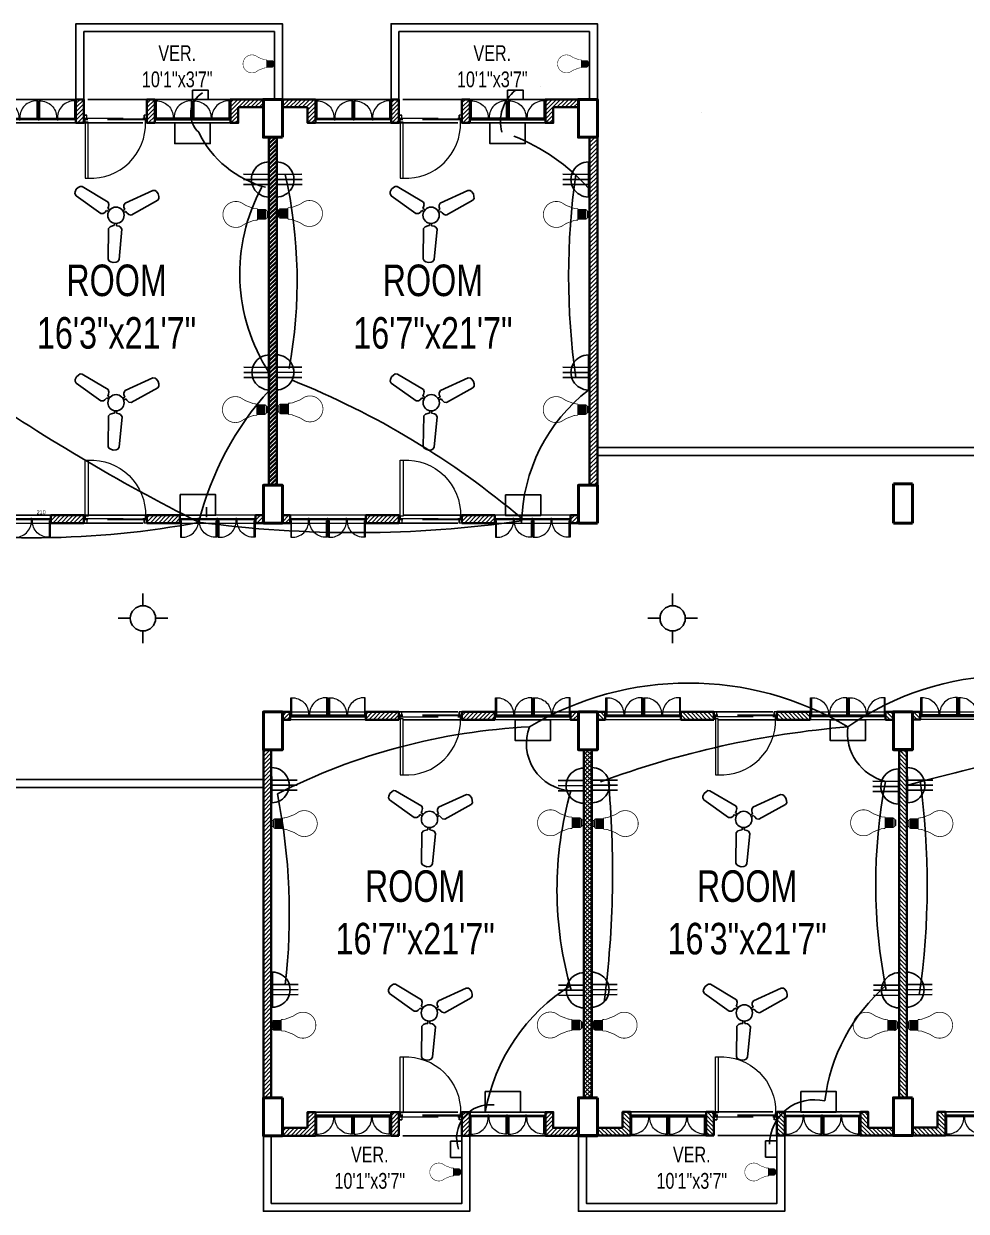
# Model space of a CAD drawing. Extents: x 288 to 4186, y -162 to 1891.
# Drawn here: x 1274 to 1872, y 110 to 864 of the extents above; entities that cross this region are included whole.
import ezdxf

# ---------------------------------------------------------------- set-up
doc = ezdxf.new("R2010")
doc.units = 0
doc.header["$LTSCALE"] = 10
doc.linetypes.add('DASHED2', pattern=[0.375, 0.25, -0.125])
for name, color, linetype, lineweight in [('A-TEXT', 7, 'Continuous', 5), ('ar-DOOR-WOOD', 44, 'Continuous', 0), ('column', 1, 'Continuous', 50), ('Main Wall', 250, 'Continuous', 13), ('WALL_SEC_', 170, 'Continuous', 25)]:
    doc.layers.add(name, color=color, linetype=linetype, lineweight=lineweight)
doc.layers.add('conduit', color=160, linetype='Continuous')
doc.layers.add('hatch brick', color=32, linetype='Continuous', lineweight=0, transparency=0.4)
doc.styles.add('SIMPLE', font='romantic.ttf')
doc.dimstyles.get("Standard").update_dxf_attribs({"dimtxt": 0.18, "dimasz": 0.18, "dimexe": 0.18, "dimexo": 0.0625, "dimgap": 0.09, "dimtad": 0, "dimtih": 1, "dimtoh": 1, "dimdec": 4, "dimzin": 0, "dimdsep": 46, "dimtxsty": 'Standard', "dimcen": 0.09, "dimadec": 0, "dimazin": 0, "dimtfac": 1, "dimtdec": 4, "dimtofl": 0, "dimtmove": 0, "dimatfit": 3, "dimfxl": 1, "dimtolj": 1, "dimtzin": 0, "dimarcsym": 0})
pattern_1 = [(45, (0, 0), (-1.3258252147, 1.3258252147), [])]
pattern_2 = [(45, (-53566.0333, -18531.9185), (-1.325825215, 1.325825215), [])]
pattern_3 = [(45, (-1496863.8946, -132418.2005), (-1.3258252147, 1.3258252147), [])]

# ---------------------------------------------------------------- blocks, each defined once
blk = doc.blocks.new('DOOR_45')
at = {"layer": 'ar-DOOR-WOOD'}
for p, q in [((-11008.75, 15426.44), (-11008.75, 15424.44)), ((-10968.75, 15426.44), (-11008.75, 15426.44)), ((-10968.75, 15427.44), (-10963.75, 15427.44)), ((-10968.75, 15427.44), (-10968.75, 15426.44)), ((-10968.75, 15424.44), (-10968.75, 15426.44)), ((-10968.75, 15426.44), (-10966.75, 15426.44)), ((-10966.75, 15426.44), (-10966.75, 15425.44)), ((-10963.75, 15427.44), (-10963.75, 15425.44)), ((-11008.75, 15424.44), (-10968.75, 15424.44)), ((-10966.75, 15425.44), (-10963.75, 15425.44)), ((-10968.75, 15382.44), (-10968.75, 15383.44)), ((-10968.75, 15383.44), (-10966.75, 15383.44)), ((-10966.75, 15384.44), (-10963.75, 15384.44)), ((-10966.75, 15383.44), (-10966.75, 15384.44)), ((-10963.75, 15382.44), (-10963.75, 15384.44)), ((-10968.75, 15382.44), (-10963.75, 15382.44))]:
    blk.add_line(p, q, dxfattribs=at)
for points in [[(-10968.75, 15426.44), (-11008.75, 15426.44), (-11008.75, 15424.44), (-10968.75, 15424.44)], [(-10963.75, 15427.44), (-10968.75, 15427.44), (-10968.75, 15426.44), (-10966.75, 15426.44), (-10966.75, 15425.44), (-10963.75, 15425.44)], [(-10968.75, 15383.44), (-10968.75, 15382.44), (-10963.75, 15382.44), (-10963.75, 15384.44), (-10966.75, 15384.44), (-10966.75, 15383.44)]]:
    blk.add_lwpolyline(points, close=True, dxfattribs=at)
blk.add_arc((-10969.89, 15422.35), 38.92, 176.90834, 271.67702, dxfattribs=at)
blk = doc.blocks.new('DOOR_40')
at = {"layer": 'ar-DOOR-WOOD'}
for p, q in [((-11029.1, 15421.4), (-11064.1, 15421.4)), ((-11064.1, 15421.4), (-11064.1, 15419.4)), ((-11064.1, 15419.4), (-11029.1, 15419.4)), ((-11029.1, 15422.4), (-11024.1, 15422.4)), ((-11029.1, 15422.4), (-11029.1, 15421.4)), ((-11029.1, 15419.4), (-11029.1, 15421.4)), ((-11029.1, 15421.4), (-11027.1, 15421.4)), ((-11027.1, 15421.4), (-11027.1, 15420.4)), ((-11027.1, 15420.4), (-11024.1, 15420.4)), ((-11024.1, 15422.4), (-11024.1, 15420.4)), ((-11029.1, 15383.4), (-11027.1, 15383.4)), ((-11029.1, 15382.4), (-11029.1, 15383.4)), ((-11029.1, 15382.4), (-11024.1, 15382.4)), ((-11027.1, 15383.4), (-11027.1, 15384.4)), ((-11027.1, 15384.4), (-11024.1, 15384.4)), ((-11024.1, 15382.4), (-11024.1, 15384.4))]:
    blk.add_line(p, q, dxfattribs=at)
blk.add_arc((-11029.4, 15418.2), 34.8, 178.03, 270.3561, dxfattribs=at)
blk = doc.blocks.new('room 1')
h = blk.add_hatch()
h.set_pattern_fill('ANSI31', color=256, scale=15)
h.set_pattern_definition(pattern_1)
h.paths.add_polyline_path([(1498318.01, 133229.01), (1498318.01, 133219.01), (1498323.01, 133219.01), (1498323.01, 133234.01), (1498302.01, 133234.01), (1498302.01, 133229.01), (1498302.01, 133229.01)])
h = blk.add_hatch()
h.set_pattern_fill('ANSI31', color=256, scale=15)
h.set_pattern_definition(pattern_1)
h.paths.add_polyline_path([(1498474.01, 133229.01), (1498474.01, 133219.01), (1498469.01, 133219.01), (1498469.01, 133234.01), (1498490.01, 133234.01), (1498490.01, 133229.01), (1498490.01, 133229.01)])
at = {"layer": 'hatch brick'}
h = blk.add_hatch(dxfattribs=at)
h.set_pattern_fill('ANSI31', color=256, scale=15)
h.set_pattern_definition([(45, (69, 2), (-1.3258252147, 1.3258252147), [])])
h.paths.add_polyline_path([(1498376.01, 133234.01), (1498376.01, 133219.01), (1498376.01, 133219.01), (1498371.01, 133219.01), (1498371.01, 133234.01)])
h = blk.add_hatch(dxfattribs=at)
h.set_pattern_fill('ANSI31', color=256, scale=15)
h.set_pattern_definition([(45, (114, 2), (-1.3258252147, 1.3258252147), [])])
h.paths.add_polyline_path([(1498421.01, 133234.01), (1498421.01, 133219.01), (1498421.01, 133219.01), (1498416.01, 133219.01), (1498416.01, 133234.01)])
h = blk.add_hatch(dxfattribs=at)
h.set_pattern_fill('ANSI31', color=256, scale=15)
h.set_pattern_definition(pattern_1)
h.paths.add_polyline_path([(1498298.51, 132989.01), (1498293.51, 132989.01), (1498293.51, 133210.01), (1498298.51, 133210.01)])
h = blk.add_hatch(dxfattribs=at)
h.set_pattern_fill('ANSI31', color=256, scale=15)
h.set_pattern_definition(pattern_1)
h.paths.add_polyline_path([(1498493.51, 132989.01), (1498498.51, 132989.01), (1498498.51, 133210.01), (1498493.51, 133210.01)])
h = blk.add_hatch(dxfattribs=at)
h.set_pattern_fill('ANSI31', color=256, scale=15)
h.set_pattern_definition([(45, (-14.5, 0), (-1.3258252147, 1.3258252147), [])])
h.paths.add_polyline_path([(1498302.01, 132970.01), (1498307.01, 132970.01), (1498307.01, 132965.01), (1498302.01, 132965.01)])
h = blk.add_hatch(dxfattribs=at)
h.set_pattern_fill('ANSI31', color=256, scale=15)
h.set_pattern_definition([(45, (-5, -252), (-1.3258252147, 1.3258252147), [])])
h.paths.add_polyline_path([(1498376.01, 132970.01), (1498355.01, 132970.01), (1498355.01, 132965.01), (1498376.01, 132965.01)])
h = blk.add_hatch(dxfattribs=at)
h.set_pattern_fill('ANSI31', color=256, scale=15)
h.set_pattern_definition([(45, (1.2113, 4e-09), (-1.3258252147, 1.3258252147), [])])
h.paths.add_polyline_path([(1498437.01, 132970.01), (1498416.01, 132970.01), (1498416.01, 132965.01), (1498437.01, 132965.01)])
h = blk.add_hatch(dxfattribs=at)
h.set_pattern_fill('ANSI31', color=256, scale=15)
h.set_pattern_definition(pattern_1)
h.paths.add_polyline_path([(1498490.01, 132970.01), (1498485.01, 132970.01), (1498485.01, 132965.01), (1498490.01, 132965.01)])
for points in [[(1498323.01, 133234.01), (1498371.01, 133234.01), (1498371.01, 133219.01), (1498323.01, 133219.01)], [(1498469.01, 133234.01), (1498421.01, 133234.01), (1498421.01, 133219.01), (1498469.01, 133219.01)]]:
    blk.add_lwpolyline(points, close=True)
at = {"linetype": 'DASHED2', "ltscale": 15}
for points in [[(1498376.01, 133219.01), (1498416.01, 133219.01), (1498416.01, 133234.01), (1498376.01, 133234.01)], [(1498376.01, 132965.01), (1498416.01, 132965.01), (1498416.01, 132970.01), (1498376.01, 132970.01)]]:
    blk.add_lwpolyline(points, close=True, dxfattribs=at)
at = {"layer": 'Main Wall', "color": 1, "lineweight": 50}
for points in [[(1498302.01, 133210.01), (1498290.01, 133210.01), (1498290.01, 133234.01), (1498302.01, 133234.01), (1498302.01, 133210.01)], [(1498502.01, 133210.01), (1498490.01, 133210.01), (1498490.01, 133234.01), (1498502.01, 133234.01), (1498502.01, 133210.01)], [(1498302.01, 132965.01), (1498290.01, 132965.01), (1498290.01, 132989.01), (1498302.01, 132989.01), (1498302.01, 132965.01)], [(1498502.01, 132965.01), (1498490.01, 132965.01), (1498490.01, 132989.01), (1498502.01, 132989.01), (1498502.01, 132965.01)]]:
    blk.add_lwpolyline(points, dxfattribs=at)
at = {"layer": 'Main Wall', "lineweight": 35}
for points in [[(1498318.01, 133229.01), (1498318.01, 133219.01), (1498323.01, 133219.01), (1498323.01, 133234.01), (1498302.01, 133234.01), (1498302.01, 133229.01), (1498302.01, 133229.01), (1498302.01, 133229.01), (1498318.01, 133229.01)], [(1498474.01, 133229.01), (1498474.01, 133219.01), (1498469.01, 133219.01), (1498469.01, 133234.01), (1498490.01, 133234.01), (1498490.01, 133229.01), (1498490.01, 133229.01), (1498490.01, 133229.01), (1498474.01, 133229.01)], [(1498376.01, 132970.01), (1498376.01, 132970.01), (1498355.01, 132970.01), (1498355.01, 132965.01), (1498376.01, 132965.01), (1498376.01, 132970.01)]]:
    blk.add_lwpolyline(points, dxfattribs=at)
for points in [[(1498376.01, 133234.01), (1498376.01, 133219.01), (1498376.01, 133219.01), (1498376.01, 133219.01), (1498371.01, 133219.01), (1498371.01, 133234.01)], [(1498421.01, 133234.01), (1498421.01, 133219.01), (1498421.01, 133219.01), (1498421.01, 133219.01), (1498416.01, 133219.01), (1498416.01, 133234.01)], [(1498298.51, 132989.01), (1498293.51, 132989.01), (1498293.51, 133210.01), (1498298.51, 133210.01)], [(1498493.51, 132989.01), (1498498.51, 132989.01), (1498498.51, 133210.01), (1498493.51, 133210.01)], [(1498302.01, 132970.01), (1498307.01, 132970.01), (1498307.01, 132965.01), (1498302.01, 132965.01)], [(1498437.01, 132970.01), (1498416.01, 132970.01), (1498416.01, 132965.01), (1498437.01, 132965.01)], [(1498490.01, 132970.01), (1498485.01, 132970.01), (1498485.01, 132965.01), (1498490.01, 132965.01)]]:
    blk.add_lwpolyline(points, close=True, dxfattribs=at)
at = {"layer": 'Main Wall', "color": 150}
for points in [[(1498371.01, 133221.01), (1498323.61, 133221.01), (1498323.61, 133222.01), (1498371.01, 133222.01)], [(1498371.01, 133221.01), (1498323.61, 133221.01), (1498323.61, 133221.51), (1498371.01, 133221.51)], [(1498421.01, 133221.01), (1498468.41, 133221.01), (1498468.41, 133222.01), (1498421.01, 133222.01)], [(1498421.01, 133221.01), (1498468.41, 133221.01), (1498468.41, 133221.51), (1498421.01, 133221.51)], [(1498307.01, 132968.01), (1498354.41, 132968.01), (1498354.41, 132967.01), (1498307.01, 132967.01)], [(1498307.01, 132968.01), (1498354.41, 132968.01), (1498354.41, 132967.51), (1498307.01, 132967.51)], [(1498437.61, 132968.01), (1498484.41, 132968.01), (1498484.41, 132967.01), (1498437.61, 132967.01)], [(1498437.61, 132968.01), (1498484.41, 132968.01), (1498484.41, 132967.51), (1498437.61, 132967.51)]]:
    blk.add_lwpolyline(points, close=True, dxfattribs=at)
at = {"layer": 'Main Wall', "color": 150, "linetype": 'DASHED2', "ltscale": 10}
for points in [[(1498376.01, 133222.01), (1498416.01, 133222.01), (1498416.01, 133221.01), (1498376.01, 133221.01)], [(1498376.01, 133222.01), (1498416.01, 133222.01), (1498416.01, 133221.51), (1498376.01, 133221.51)], [(1498376.01, 132968.01), (1498416.01, 132968.01), (1498416.01, 132967.01), (1498376.01, 132967.01)], [(1498376.01, 132968.01), (1498416.01, 132968.01), (1498416.01, 132967.51), (1498376.01, 132967.51)]]:
    blk.add_lwpolyline(points, close=True, dxfattribs=at)
at = {"layer": 'Main Wall'}
for points in [[(1498307.01, 132965.01), (1498355.01, 132965.01), (1498355.01, 132970.01), (1498307.01, 132970.01)], [(1498437.01, 132965.01), (1498485.01, 132965.01), (1498485.01, 132970.01), (1498437.01, 132970.01)]]:
    blk.add_lwpolyline(points, close=True, dxfattribs=at)
at = {"layer": 'Main Wall', "extrusion": (0, 0, -1)}
for name, p, xscale, yscale, zscale, rotation in [('DOOR_40', (-1502949.75, 129913.77), 0.2999999999999545, 0.2999999999999545, -0.2999999999999545, 270), ('DOOR_40', (-1502973.75, 129913.77), 0.2999999999999545, 0.2999999999999545, -0.2999999999999545, 270), ('DOOR_40', (-1493818.28, 129913.77), -0.2999999999999545, 0.2999999999999545, -0.2999999999999545, 90), ('DOOR_40', (-1493842.28, 129913.77), -0.2999999999999545, 0.2999999999999545, -0.2999999999999545, 90), ('DOOR_45', (-1512089.3, 142969.57), -0.8888888888889142, 0.8888888888889142, -0.8888888888889142, 270), ('DOOR_45', (-1512089.3, 123219.46), 0.8888888888889142, 0.8888888888889142, -0.8888888888889142, 270), ('DOOR_40', (-1493704.28, 136275.25), 0.2999999999999545, 0.2999999999999545, -0.2999999999999545, 90), ('DOOR_40', (-1493728.28, 136275.25), 0.2999999999999545, 0.2999999999999545, -0.2999999999999545, 90), ('DOOR_40', (-1493834.28, 136275.25), 0.2999999999999545, 0.2999999999999545, -0.2999999999999545, 90), ('DOOR_40', (-1493858.28, 136275.25), 0.2999999999999545, 0.2999999999999545, -0.2999999999999545, 90)]:
    blk.add_blockref(name, p, dxfattribs=dict(at, xscale=xscale, yscale=yscale, zscale=zscale, rotation=rotation))
at = {"layer": 'Main Wall'}
for p, xscale, yscale, zscale, rotation in [((1493720.28, 129913.77), 0.2999999999999545, 0.2999999999999545, 0.2999999999999545, 270), ((1493744.28, 129913.77), 0.2999999999999545, 0.2999999999999545, 0.2999999999999545, 270), ((1503047.75, 129913.77), -0.2999999999999545, 0.2999999999999545, 0.2999999999999546, 90), ((1503071.75, 129913.77), -0.2999999999999545, 0.2999999999999545, 0.2999999999999546, 90), ((1502933.75, 136275.25), 0.2999999999999546, 0.2999999999999546, 0.2999999999999546, 90), ((1502957.75, 136275.25), 0.2999999999999546, 0.2999999999999546, 0.2999999999999546, 90), ((1503063.75, 136275.25), 0.2999999999999546, 0.2999999999999546, 0.2999999999999546, 90), ((1503087.75, 136275.25), 0.2999999999999546, 0.2999999999999546, 0.2999999999999546, 90)]:
    blk.add_blockref('DOOR_40', p, dxfattribs=dict(at, xscale=xscale, yscale=yscale, zscale=zscale, rotation=rotation))
blk = doc.blocks.new('LED')
for p, q in [((-12.1, -25.6), (11.9, -25.6)), ((-11.6, -7.7), (11.7, -7.7)), ((-11.6, -11), (11.7, -9.6)), ((-11.6, -13.3), (11.7, -11.8)), ((-11.5, -15.5), (11.8, -14.1)), ((-11.3, -17.8), (11.9, -16.3)), ((-11.2, -20), (12.1, -18.6)), ((-11.2, -22.2), (12.1, -20.8)), ((-11.2, -24.5), (12.1, -23.1))]:
    blk.add_line(p, q)
at = {"lineweight": 9}
blk.add_line((7.8, -3.1), (-7.8, -3.1), dxfattribs=at)
for points, const_width in [([(5.3, 0), (5.4, 0), (5.7, 0), (6.1, -0.1), (6.6, -0.3), (7, -0.6), (7.2, -0.9), (7.4, -1.2), (7.5, -1.5), (7.7, -2), (7.7, -2.5), (7.8, -3.1), (7.7, -2.5), (7.7, -2), (7.5, -1.5), (7.4, -1.2), (7.2, -0.9), (7, -0.6), (6.6, -0.3), (6.1, -0.1), (5.7, 0), (5.4, 0), (5.3, 0), (-5.3, 0), (-5.4, 0), (-5.5, 0), (-5.8, 0), (-6.1, -0.1), (-6.4, -0.2), (-6.7, -0.5), (-7, -0.7), (-7.3, -1.1), (-7.6, -1.7), (-7.7, -2.3), (-7.8, -3.1), (-7.8, -3.1), (-7.9, -3.2), (-8.1, -3.2), (-8.3, -3.3), (-8.9, -3.6), (-9.6, -4.1), (-10.3, -4.7), (-11, -5.4), (-11.2, -5.9), (-11.4, -6.4), (-11.6, -7), (-11.6, -7.7), (-12.2, -7.7), (-12.1, -26)], 2), ([(-5.3, 0), (-5.4, 0), (-5.5, 0), (-5.8, 0), (-6.1, -0.1), (-6.4, -0.2), (-6.7, -0.5), (-7, -0.7), (-7.3, -1.1), (-7.6, -1.7), (-7.7, -2.3), (-7.8, -3.1)], 1), ([(-0.1, -111.1), (-0.2, -111.1), (-1, -111.1), (-1.8, -111.1), (-2.6, -111.1), (-3.4, -111), (-4.2, -110.9), (-5, -110.8), (-5.8, -110.6), (-6.6, -110.5), (-7.4, -110.3), (-8.1, -110.1), (-8.9, -109.9), (-9.6, -109.7), (-10.4, -109.5), (-11.1, -109.2), (-11.8, -108.9), (-12.5, -108.7), (-13.2, -108.3), (-13.9, -108), (-14.6, -107.7), (-15.3, -107.3), (-16, -106.9), (-16.6, -106.6), (-17.3, -106.2), (-17.9, -105.7), (-18.5, -105.3), (-19.2, -104.8), (-19.8, -104.4), (-20.4, -103.9), (-20.9, -103.4), (-21.5, -102.9), (-22.1, -102.4), (-22.6, -101.9), (-23.1, -101.3), (-23.7, -100.8), (-24.2, -100.2), (-24.6, -99.6), (-25.1, -99), (-25.6, -98.4), (-26, -97.8), (-26.5, -97.2), (-26.9, -96.5), (-27.3, -95.9), (-27.7, -95.2), (-28.1, -94.6), (-28.4, -93.9), (-28.8, -93.2), (-29.1, -92.5), (-29.4, -91.8), (-29.7, -91.1), (-30, -90.4), (-30.2, -89.6), (-30.5, -88.9), (-30.7, -88.1), (-30.9, -87.4), (-31.1, -86.6), (-31.2, -85.9), (-31.4, -85.1), (-31.5, -84.3), (-31.6, -83.5), (-31.7, -82.7), (-31.8, -81.9), (-31.8, -81.1), (-31.9, -80.3), (-31.9, -79.5), (-31.9, -78.2), (-31.8, -77), (-31.7, -75.8), (-31.5, -74.6), (-31.3, -73.4), (-31.1, -72.2), (-30.8, -71.1), (-30.4, -69.9), (-30, -68.8), (-29.6, -67.7), (-29.2, -66.6), (-22.1, -55), (-14.6, -35.3), (-14.1, -29.7), (-14.1, -27.1), (-12.1, -25.6)], 1.8), ([(-0.1, -111.1), (0, -111.1), (0.8, -111.1), (1.6, -111.1), (2.5, -111.1), (3.3, -111), (4, -110.9), (4.8, -110.8), (5.6, -110.6), (6.4, -110.5), (7.2, -110.3), (7.9, -110.1), (8.7, -109.9), (9.4, -109.7), (10.2, -109.5), (10.9, -109.2), (11.6, -108.9), (12.3, -108.7), (13, -108.3), (13.7, -108), (14.4, -107.7), (15.1, -107.3), (15.8, -106.9), (16.4, -106.6), (17.1, -106.2), (17.7, -105.7), (18.3, -105.3), (19, -104.8), (19.6, -104.4), (20.2, -103.9), (20.7, -103.4), (21.3, -102.9), (21.9, -102.4), (22.4, -101.9), (22.9, -101.3), (23.5, -100.8), (24, -100.2), (24.5, -99.6), (24.9, -99), (25.4, -98.4), (25.8, -97.8), (26.3, -97.2), (26.7, -96.5), (27.1, -95.9), (27.5, -95.2), (27.9, -94.6), (28.2, -93.9), (28.6, -93.2), (28.9, -92.5), (29.2, -91.8), (29.5, -91.1), (29.8, -90.4), (30, -89.6), (30.3, -88.9), (30.5, -88.1), (30.7, -87.4), (30.9, -86.6), (31, -85.9), (31.2, -85.1), (31.3, -84.3), (31.4, -83.5), (31.5, -82.7), (31.6, -81.9), (31.6, -81.1), (31.7, -80.3), (31.7, -79.5), (31.7, -78.2), (31.6, -77), (31.5, -75.8), (31.3, -74.6), (31.1, -73.4), (30.9, -72.2), (30.6, -71.1), (30.2, -69.9), (29.9, -68.8), (29.4, -67.7), (29, -66.6), (21.9, -55), (14.4, -35.3), (13.9, -29.7), (13.9, -27.1), (11.9, -25.6)], 1.8), ([(11.9, -26.1), (11.9, -7.7), (11.7, -7.7), (11.6, -7), (11.4, -6.4), (11.2, -5.9), (11, -5.4), (10.3, -4.7), (9.6, -4.1), (8.9, -3.6), (8.3, -3.3), (7.9, -3.2), (7.8, -3.1), (7.8, -3.1)], 2)]:
    blk.add_lwpolyline(points, dxfattribs=dict(const_width=const_width))
at = {"color": 7, "lineweight": 20}
blk.add_open_spline([(-9.8, -25.6), (-9.8, -25.6), (9.4, -25.6), (9.4, -25.6)], degree=3, dxfattribs=at)
blk = doc.blocks.new('6')
at = {"color": 7}
for p, q in [((3268, -2243), (3260, -2275)), ((3260, -2275), (3351, -2687)), ((3285, -2228), (3268, -2243)), ((3322, -2211), (3285, -2228)), ((3359, -2211), (3322, -2211)), ((3387, -2215), (3359, -2211)), ((3407, -2236), (3387, -2215)), ((3533, -2638), (3407, -2236)), ((3351, -2687), (3378, -2709)), ((3378, -2709), (3403, -2714)), ((3403, -2714), (3440, -2709)), ((3440, -2709), (3450, -2742)), ((3468, -2701), (3489, -2690)), ((3477, -2735), (3468, -2701)), ((3489, -2690), (3518, -2669)), ((3518, -2669), (3533, -2638)), ((3291, -2913), (3005, -3223)), ((3325, -2910), (3291, -2913)), ((3357, -2925), (3325, -2910)), ((3378, -2938), (3357, -2925)), ((3403, -2913), (3378, -2938)), ((3399, -2958), (3423, -2933)), ((3422, -2988), (3399, -2958)), ((3594, -2888), (3628, -2897)), ((3635, -2869), (3601, -2861)), ((3628, -2897), (3627, -2922)), ((3627, -2922), (3631, -2958)), ((3631, -2958), (3650, -2985)), ((3649, -2835), (3635, -2869)), ((3666, -2816), (3649, -2835)), ((3699, -2804), (3666, -2816)), ((4101, -2931), (3699, -2804)), ((4124, -2954), (4101, -2931)), ((4129, -2976), (4124, -2954)), ((3113, -3331), (3424, -3046)), ((3429, -3011), (3422, -2988)), ((3424, -3046), (3429, -3011)), ((3650, -2985), (4061, -3078)), ((4061, -3078), (4089, -3071)), ((4089, -3071), (4107, -3048)), ((4107, -3048), (4125, -3016)), ((4125, -3016), (4129, -2976)), ((3005, -3223), (2997, -3251)), ((2997, -3251), (3008, -3278)), ((3008, -3278), (3026, -3309)), ((3026, -3309), (3059, -3333)), ((3059, -3333), (3081, -3340)), ((3081, -3340), (3113, -3331))]:
    blk.add_line(p, q, dxfattribs=at)
blk.add_circle((3491, -2846), 113, dxfattribs=at)
blk = doc.blocks.new('3 pin')
at = {"layer": 'WALL_SEC_', "color": 3, "lineweight": 25}
for p, q in [((10035.5, 6358.5), (10035.5, 6351.5)), ((10045.69, 6353.52), (10035.5, 6353.52)), ((10035.5, 6351.5), (10035.5, 6344.5)), ((10035.5, 6351.5), (10045.69, 6351.5)), ((10045.69, 6349.48), (10035.5, 6349.48))]:
    blk.add_line(p, q, dxfattribs=at)
blk.add_arc((10035.5, 6351.5), 7, 270, 90, dxfattribs=at)
blk = doc.blocks.new('*D60')
at = {"layer": 'conduit', "color": 0, "lineweight": -2, "transparency": 16777216}
for p, q in [((1180, 559.37), (1180, 550.56)), ((1182.5, 551.81), (1387.5, 551.81)), ((1390, 556.87), (1390, 550.56))]:
    blk.add_line(p, q, dxfattribs=at)
at = {"layer": 'conduit', "color": 0, "transparency": 16777216}
for points in [[(1182.5, 552.23), (1182.5, 551.4), (1180, 551.81)], [(1387.5, 552.23), (1387.5, 551.4), (1390, 551.81)]]:
    blk.add_solid(points, dxfattribs=at)
at = {"layer": 'Defpoints', "color": 0, "transparency": 16777216}
for p in [(1180, 560), (1390, 557.5), (1390, 551.81)]:
    blk.add_point(p, dxfattribs=at)
at = {"layer": 'conduit', "color": 0, "transparency": 16777216, "insert": (1285, 553.69), "char_height": 2.5, "attachment_point": 5}
blk.add_mtext('210', dxfattribs=at)

msp = doc.modelspace()

# ---------------------------------------------------------------- hatches: boundary and pattern name
h = msp.add_hatch()
h.set_pattern_fill('ANSI31', color=256, scale=15)
h.set_pattern_definition(pattern_3)
h.paths.add_polyline_path([(1454.119, 810.813), (1454.119, 800.813), (1459.119, 800.813), (1459.119, 815.813), (1438.119, 815.813), (1438.119, 810.813), (1438.119, 810.813)])
h = msp.add_hatch()
h.set_pattern_fill('ANSI31', color=256, scale=15)
h.set_pattern_definition(pattern_3)
h.paths.add_polyline_path([(1610.119, 810.813), (1610.119, 800.813), (1605.119, 800.813), (1605.119, 815.813), (1626.119, 815.813), (1626.119, 810.813), (1626.119, 810.813)])
h = msp.add_hatch()
h.set_pattern_fill('ANSI31', color=256, scale=15)
h.set_pattern_definition(pattern_2)
h.paths.add_polyline_path([(1454.119, 162.937), (1454.119, 172.937), (1459.119, 172.937), (1459.119, 157.937), (1438.119, 157.937), (1438.119, 162.937), (1438.119, 162.937)])
h = msp.add_hatch()
h.set_pattern_fill('ANSI31', color=256, scale=15)
h.set_pattern_definition(pattern_2)
h.paths.add_polyline_path([(1610.119, 162.937), (1610.119, 172.937), (1605.119, 172.937), (1605.119, 157.937), (1626.119, 157.937), (1626.119, 162.937), (1626.119, 162.937)])
at = {"layer": 'hatch brick'}
h = msp.add_hatch(dxfattribs=at)
h.set_pattern_fill('ANSI31', color=256, scale=15)
h.set_pattern_definition([(45, (-1496794.8946, -132416.2005), (-1.3258252147, 1.3258252147), [])])
h.paths.add_polyline_path([(1512.119, 815.813), (1512.119, 800.813), (1512.119, 800.813), (1507.119, 800.813), (1507.119, 815.813)])
h = msp.add_hatch(dxfattribs=at)
h.set_pattern_fill('ANSI31', color=256, scale=15)
h.set_pattern_definition([(45, (-1496749.8946, -132416.2005), (-1.3258252147, 1.3258252147), [])])
h.paths.add_polyline_path([(1557.119, 815.813), (1557.119, 800.813), (1557.119, 800.813), (1552.119, 800.813), (1552.119, 815.813)])
h = msp.add_hatch(dxfattribs=at)
h.set_pattern_fill('ANSI31', color=256, scale=15)
h.set_pattern_definition(pattern_3)
h.paths.add_polyline_path([(1434.619, 570.813), (1429.619, 570.813), (1429.619, 791.813), (1434.619, 791.813)])
h = msp.add_hatch(dxfattribs=at)
h.set_pattern_fill('ANSI31', color=256, scale=15)
h.set_pattern_definition([(45, (-1496860.3946, -132418.2005), (-1.3258252147, 1.3258252147), [])])
h.paths.add_polyline_path([(1633.119, 570.813), (1638.119, 570.813), (1638.119, 791.813), (1633.119, 791.813)])
h = msp.add_hatch(dxfattribs=at)
h.set_pattern_fill('ANSI31', color=256, scale=15)
h.set_pattern_definition([(45, (-1496878.3946, -132418.2005), (-1.3258252147, 1.3258252147), [])])
h.paths.add_polyline_path([(1438.119, 551.813), (1443.119, 551.813), (1443.119, 546.813), (1438.119, 546.813)])
h = msp.add_hatch(dxfattribs=at)
h.set_pattern_fill('ANSI31', color=256, scale=15)
h.set_pattern_definition([(45, (-1496868.8946, -132670.2005), (-1.3258252147, 1.3258252147), [])])
h.paths.add_polyline_path([(1512.119, 551.813), (1491.119, 551.813), (1491.119, 546.813), (1512.119, 546.813)])
h = msp.add_hatch(dxfattribs=at)
h.set_pattern_fill('ANSI31', color=256, scale=15)
h.set_pattern_definition([(45, (-1496862.6833, -132418.2005), (-1.3258252147, 1.3258252147), [])])
h.paths.add_polyline_path([(1573.119, 551.813), (1552.119, 551.813), (1552.119, 546.813), (1573.119, 546.813)])
h = msp.add_hatch(dxfattribs=at)
h.set_pattern_fill('ANSI31', color=256, scale=15)
h.set_pattern_definition(pattern_3)
h.paths.add_polyline_path([(1626.119, 551.813), (1621.119, 551.813), (1621.119, 546.813), (1626.119, 546.813)])
h = msp.add_hatch(dxfattribs=at)
h.set_pattern_fill('ANSI31', color=256, scale=15)
h.set_pattern_definition([(45, (-53580.5333, -18531.9185), (-1.325825215, 1.325825215), [])])
h.paths.add_polyline_path([(1438.119, 421.937), (1443.119, 421.937), (1443.119, 426.937), (1438.119, 426.937)])
h = msp.add_hatch(dxfattribs=at)
h.set_pattern_fill('ANSI31', color=256, scale=15)
h.set_pattern_definition([(45, (-53571.0333, -18783.9185), (-1.325825215, 1.325825215), [])])
h.paths.add_polyline_path([(1512.119, 421.937), (1491.119, 421.937), (1491.119, 426.937), (1512.119, 426.937)])
h = msp.add_hatch(dxfattribs=at)
h.set_pattern_fill('ANSI31', color=256, scale=15)
h.set_pattern_definition([(45, (-53564.822, -18531.9185), (-1.325825215, 1.325825215), [])])
h.paths.add_polyline_path([(1573.119, 421.937), (1552.119, 421.937), (1552.119, 426.937), (1573.119, 426.937)])
h = msp.add_hatch(dxfattribs=at)
h.set_pattern_fill('ANSI31', color=256, scale=15)
h.set_pattern_definition(pattern_2)
h.paths.add_polyline_path([(1626.119, 421.937), (1621.119, 421.937), (1621.119, 426.937), (1626.119, 426.937)])
h = msp.add_hatch(dxfattribs=at)
h.set_pattern_fill('ANSI31', color=256, scale=15)
h.set_pattern_definition([(45, (-53569.5333, -18531.9185), (-1.325825215, 1.325825215), [])])
h.paths.add_polyline_path([(1431.119, 402.937), (1426.119, 402.937), (1426.119, 181.937), (1431.119, 181.937)])
h = msp.add_hatch(dxfattribs=at)
h.set_pattern_fill('ANSI31', color=256, scale=15)
h.set_pattern_definition(pattern_2)
h.paths.add_polyline_path([(1629.619, 402.937), (1634.619, 402.937), (1634.619, 181.937), (1629.619, 181.937)])
h = msp.add_hatch(dxfattribs=at)
h.set_pattern_fill('ANSI31', color=256, scale=15)
h.set_pattern_definition([(45, (-53497.0333, -18529.9185), (-1.325825215, 1.325825215), [])])
h.paths.add_polyline_path([(1512.119, 157.937), (1512.119, 172.937), (1512.119, 172.937), (1507.119, 172.937), (1507.119, 157.937)])
h = msp.add_hatch(dxfattribs=at)
h.set_pattern_fill('ANSI31', color=256, scale=15)
h.set_pattern_definition([(45, (-53452.0333, -18529.9185), (-1.325825215, 1.325825215), [])])
h.paths.add_polyline_path([(1557.119, 157.937), (1557.119, 172.937), (1557.119, 172.937), (1552.119, 172.937), (1552.119, 157.937)])

# ---------------------------------------------------------------- linework, layer by layer
at = {"color": 240, "true_color": 0xed1f24}
for p, q in [((1601.918, 823.774), (1601.918, 823.774)), ((1704.063, 807.743), (1704.063, 807.743))]:
    msp.add_line(p, q, dxfattribs=at)
at = {"color": 30, "true_color": 0xf8991e}
for p, q in [((1349.638, 502.1), (1349.638, 494.412)), ((1685.914, 502.1), (1685.914, 494.412)), ((1333.916, 486.379), (1341.604, 486.379)), ((1365.359, 486.379), (1357.671, 486.379)), ((1670.193, 486.379), (1677.881, 486.379)), ((1701.636, 486.379), (1693.948, 486.379)), ((1349.638, 470.657), (1349.638, 478.345)), ((1685.914, 470.657), (1685.914, 478.345))]:
    msp.add_line(p, q, dxfattribs=at)
for points in [[(1438.119, 815.813), (1438.119, 863.813), (1307.119, 863.813), (1307.119, 815.813)], [(1638.119, 815.813), (1638.119, 863.813), (1507.119, 863.813), (1507.119, 815.813)], [(1433.119, 815.813), (1433.119, 858.813), (1312.119, 858.813), (1312.119, 815.813)], [(1633.119, 815.813), (1633.119, 858.813), (1512.119, 858.813), (1512.119, 815.813)], [(1426.119, 158), (1426.119, 110), (1557.119, 110), (1557.119, 158)], [(1431.119, 158), (1431.119, 115), (1552.119, 115), (1552.119, 158)], [(1626.119, 158), (1626.119, 110), (1757.119, 110), (1757.119, 158)], [(1631.119, 158), (1631.119, 115), (1752.119, 115), (1752.119, 158)]]:
    msp.add_lwpolyline(points)
at = {"color": 116, "true_color": 0x136734}
for points in [[(1381.119, 821.558), (1391.077, 821.558), (1391.077, 815.813), (1381.119, 815.813)], [(1581.119, 821.558), (1591.077, 821.558), (1591.077, 815.813), (1581.119, 815.813)], [(1369.865, 800.813), (1392.372, 800.813), (1392.372, 787.729), (1369.865, 787.729)], [(1569.865, 800.813), (1592.372, 800.813), (1592.372, 787.729), (1569.865, 787.729)], [(1373.187, 564.882), (1395.694, 564.882), (1395.694, 551.798), (1373.187, 551.798)], [(1579.768, 564.74), (1602.275, 564.74), (1602.275, 551.656), (1579.768, 551.656)], [(1585.865, 421.937), (1608.372, 421.937), (1608.372, 408.854), (1585.865, 408.854)], [(1785.865, 422), (1808.372, 422), (1808.372, 408.917), (1785.865, 408.917)], [(1566.909, 185.982), (1589.416, 185.982), (1589.416, 172.898), (1566.909, 172.898)], [(1767.185, 186.077), (1789.692, 186.077), (1789.692, 172.994), (1767.185, 172.994)], [(1544.943, 154.415), (1552.175, 154.415), (1552.175, 144.214), (1544.943, 144.214)], [(1744.903, 154.616), (1752.135, 154.616), (1752.135, 144.416), (1744.903, 144.416)]]:
    msp.add_lwpolyline(points, close=True, dxfattribs=at)
for points in [[(1459.119, 815.813), (1507.119, 815.813), (1507.119, 800.813), (1459.119, 800.813)], [(1605.119, 815.813), (1557.119, 815.813), (1557.119, 800.813), (1605.119, 800.813)], [(1638.119, 589.813), (2026.119, 589.813), (2026.119, 594.813), (1638.119, 594.813)], [(1238.119, 379), (1426.119, 379), (1426.119, 384), (1238.119, 384)], [(1459.119, 157.937), (1507.119, 157.937), (1507.119, 172.937), (1459.119, 172.937)], [(1605.119, 157.937), (1557.119, 157.937), (1557.119, 172.937), (1605.119, 172.937)]]:
    msp.add_lwpolyline(points, close=True)
at = {"linetype": 'DASHED2', "ltscale": 15}
for points in [[(1512.119, 800.813), (1552.119, 800.813), (1552.119, 815.813), (1512.119, 815.813)], [(1512.119, 546.813), (1552.119, 546.813), (1552.119, 551.813), (1512.119, 551.813)], [(1512.119, 426.937), (1552.119, 426.937), (1552.119, 421.937), (1512.119, 421.937)], [(1512.119, 172.937), (1552.119, 172.937), (1552.119, 157.937), (1512.119, 157.937)]]:
    msp.add_lwpolyline(points, close=True, dxfattribs=at)
at = {"color": 30, "true_color": 0xf8991e}
for centre in [(1349.638, 486.379), (1685.914, 486.379)]:
    msp.add_circle(centre, 8.034, dxfattribs=at)
at = {"layer": 'column', "ltscale": 2000}
for p, q in [((1826.119, 571.813), (1838.119, 571.813)), ((1826.119, 571.813), (1826.119, 546.813)), ((1826.119, 571.813), (1838.119, 571.813)), ((1826.119, 571.813), (1826.119, 546.813)), ((1838.119, 571.813), (1838.119, 546.813)), ((1838.119, 571.813), (1838.119, 546.813)), ((1838.119, 546.813), (1826.119, 546.813)), ((1838.119, 546.813), (1826.119, 546.813))]:
    msp.add_line(p, q, dxfattribs=at)
at = {"layer": 'conduit'}
for centre, radius, start, end in [((1395.643, 806.561), 15.714, 121.212614, 227.3662), ((1602.044, 801.725), 25.449, 128.800253, 195.322327), ((1444.615, 824.087), 66.333, 206.007897, 255.047183), ((1539.79, 677.079), 123.959, 41.603809, 68.609695), ((1139.868, 700.682), 307.633, 349.573412, 12.678273), ((2081.862, 703.666), 462.001, 171.970378, 188.009883), ((1526.678, 705.142), 115.533, 151.651855, 212.849143), ((1937.809, 1645.974), 1229.838, 235.28937, 243.294735), ((1247.077, 144.722), 530.816, 49.742518, 68.188951), ((1573.122, 500.923), 193.645, 137.671488, 166.136364), ((1699.837, 544.545), 109.86, 127.827233, 178.817401), ((1279.009, 1118.405), 580.919, 260.658992, 280.558854), ((1484.444, 1282.068), 741.309, 262.274427, 278.186225), ((1696.059, 247.783), 197.527, 59.227967, 120.772033), ((1900.551, 269.303), 180.722, 57.700819, 124.912847), ((1615.053, 19.58), 398.425, 92.884948, 116.866416), ((1622.995, 406.845), 29.954, 159.162679, 266.711406), ((1846.241, -173.175), 592.714, 94.753927, 110.362577), ((1828.459, 413.621), 31.579, 172.945031, 256.581592), ((2380.705, -1638.348), 2091.257, 100.558617, 105.128415), ((1841.757, 314.018), 229.283, 164.071968, 196.134528), ((1000.215, 325.131), 647.525, 352.716603, 5.253817), ((2158.146, 317.554), 343.294, 169.025993, 191.297441), ((1357.567, 317.465), 489.959, 351.786949, 7.766092), ((1052.603, 298.627), 389.949, 353.412794, 11.29459), ((1684.909, 151.77), 119.876, 121.925764, 169.848507), ((1897.775, 165.93), 116.13, 131.046276, 173.04099), ((1569.929, 156.479), 21.177, 83.025597, 199.774744), ((1775.799, 152.506), 28.299, 76.303141, 180.011312)]:
    msp.add_arc(centre, radius, start, end, dxfattribs=at)
at = {"layer": 'Main Wall', "color": 1, "lineweight": 50}
for points in [[(1438.119, 791.813), (1426.119, 791.813), (1426.119, 815.813), (1438.119, 815.813), (1438.119, 791.813)], [(1638.119, 791.813), (1626.119, 791.813), (1626.119, 815.813), (1638.119, 815.813), (1638.119, 791.813)], [(1438.119, 546.813), (1426.119, 546.813), (1426.119, 570.813), (1438.119, 570.813), (1438.119, 546.813)], [(1638.119, 546.813), (1626.119, 546.813), (1626.119, 570.813), (1638.119, 570.813), (1638.119, 546.813)], [(1438.119, 426.937), (1426.119, 426.937), (1426.119, 402.937), (1438.119, 402.937), (1438.119, 426.937)], [(1638.119, 426.937), (1626.119, 426.937), (1626.119, 402.937), (1638.119, 402.937), (1638.119, 426.937)], [(1438.119, 181.937), (1426.119, 181.937), (1426.119, 157.937), (1438.119, 157.937), (1438.119, 181.937)], [(1638.119, 181.937), (1626.119, 181.937), (1626.119, 157.937), (1638.119, 157.937), (1638.119, 181.937)]]:
    msp.add_lwpolyline(points, dxfattribs=at)
at = {"layer": 'Main Wall', "lineweight": 35}
for points in [[(1454.119, 810.813), (1454.119, 800.813), (1459.119, 800.813), (1459.119, 815.813), (1438.119, 815.813), (1438.119, 810.813), (1438.119, 810.813), (1438.119, 810.813), (1454.119, 810.813)], [(1610.119, 810.813), (1610.119, 800.813), (1605.119, 800.813), (1605.119, 815.813), (1626.119, 815.813), (1626.119, 810.813), (1626.119, 810.813), (1626.119, 810.813), (1610.119, 810.813)], [(1512.119, 551.813), (1512.119, 551.813), (1491.119, 551.813), (1491.119, 546.813), (1512.119, 546.813), (1512.119, 551.813)], [(1512.119, 421.937), (1512.119, 421.937), (1491.119, 421.937), (1491.119, 426.937), (1512.119, 426.937), (1512.119, 421.937)], [(1454.119, 162.937), (1454.119, 172.937), (1459.119, 172.937), (1459.119, 157.937), (1438.119, 157.937), (1438.119, 162.937), (1438.119, 162.937), (1438.119, 162.937), (1454.119, 162.937)], [(1610.119, 162.937), (1610.119, 172.937), (1605.119, 172.937), (1605.119, 157.937), (1626.119, 157.937), (1626.119, 162.937), (1626.119, 162.937), (1626.119, 162.937), (1610.119, 162.937)]]:
    msp.add_lwpolyline(points, dxfattribs=at)
for points in [[(1512.119, 815.813), (1512.119, 800.813), (1512.119, 800.813), (1512.119, 800.813), (1507.119, 800.813), (1507.119, 815.813)], [(1557.119, 815.813), (1557.119, 800.813), (1557.119, 800.813), (1557.119, 800.813), (1552.119, 800.813), (1552.119, 815.813)], [(1434.619, 570.813), (1429.619, 570.813), (1429.619, 791.813), (1434.619, 791.813)], [(1633.119, 570.813), (1638.119, 570.813), (1638.119, 791.813), (1633.119, 791.813)], [(1438.119, 551.813), (1443.119, 551.813), (1443.119, 546.813), (1438.119, 546.813)], [(1573.119, 551.813), (1552.119, 551.813), (1552.119, 546.813), (1573.119, 546.813)], [(1626.119, 551.813), (1621.119, 551.813), (1621.119, 546.813), (1626.119, 546.813)], [(1438.119, 421.937), (1443.119, 421.937), (1443.119, 426.937), (1438.119, 426.937)], [(1573.119, 421.937), (1552.119, 421.937), (1552.119, 426.937), (1573.119, 426.937)], [(1626.119, 421.937), (1621.119, 421.937), (1621.119, 426.937), (1626.119, 426.937)], [(1431.119, 402.937), (1426.119, 402.937), (1426.119, 181.937), (1431.119, 181.937)], [(1629.619, 402.937), (1634.619, 402.937), (1634.619, 181.937), (1629.619, 181.937)], [(1512.119, 157.937), (1512.119, 172.937), (1512.119, 172.937), (1512.119, 172.937), (1507.119, 172.937), (1507.119, 157.937)], [(1557.119, 157.937), (1557.119, 172.937), (1557.119, 172.937), (1557.119, 172.937), (1552.119, 172.937), (1552.119, 157.937)]]:
    msp.add_lwpolyline(points, close=True, dxfattribs=at)
at = {"layer": 'Main Wall', "color": 150}
for points in [[(1507.119, 802.813), (1459.719, 802.813), (1459.719, 803.813), (1507.119, 803.813)], [(1507.119, 802.813), (1459.719, 802.813), (1459.719, 803.313), (1507.119, 803.313)], [(1557.119, 802.813), (1604.519, 802.813), (1604.519, 803.813), (1557.119, 803.813)], [(1557.119, 802.813), (1604.519, 802.813), (1604.519, 803.313), (1557.119, 803.313)], [(1443.119, 549.813), (1490.519, 549.813), (1490.519, 548.813), (1443.119, 548.813)], [(1443.119, 549.813), (1490.519, 549.813), (1490.519, 549.313), (1443.119, 549.313)], [(1573.719, 549.813), (1620.519, 549.813), (1620.519, 548.813), (1573.719, 548.813)], [(1573.719, 549.813), (1620.519, 549.813), (1620.519, 549.313), (1573.719, 549.313)], [(1443.119, 423.937), (1490.519, 423.937), (1490.519, 424.937), (1443.119, 424.937)], [(1443.119, 423.937), (1490.519, 423.937), (1490.519, 424.437), (1443.119, 424.437)], [(1573.719, 423.937), (1620.519, 423.937), (1620.519, 424.937), (1573.719, 424.937)], [(1573.719, 423.937), (1620.519, 423.937), (1620.519, 424.437), (1573.719, 424.437)], [(1507.119, 170.937), (1459.719, 170.937), (1459.719, 169.937), (1507.119, 169.937)], [(1507.119, 170.937), (1459.719, 170.937), (1459.719, 170.437), (1507.119, 170.437)], [(1557.119, 170.937), (1604.519, 170.937), (1604.519, 169.937), (1557.119, 169.937)], [(1557.119, 170.937), (1604.519, 170.937), (1604.519, 170.437), (1557.119, 170.437)]]:
    msp.add_lwpolyline(points, close=True, dxfattribs=at)
at = {"layer": 'Main Wall', "color": 150, "linetype": 'DASHED2', "ltscale": 10}
for points in [[(1512.119, 803.813), (1552.119, 803.813), (1552.119, 802.813), (1512.119, 802.813)], [(1512.119, 803.813), (1552.119, 803.813), (1552.119, 803.313), (1512.119, 803.313)], [(1512.119, 549.813), (1552.119, 549.813), (1552.119, 548.813), (1512.119, 548.813)], [(1512.119, 549.813), (1552.119, 549.813), (1552.119, 549.313), (1512.119, 549.313)], [(1512.119, 423.937), (1552.119, 423.937), (1552.119, 424.937), (1512.119, 424.937)], [(1512.119, 423.937), (1552.119, 423.937), (1552.119, 424.437), (1512.119, 424.437)], [(1512.119, 169.937), (1552.119, 169.937), (1552.119, 170.937), (1512.119, 170.937)], [(1512.119, 169.937), (1552.119, 169.937), (1552.119, 170.437), (1512.119, 170.437)]]:
    msp.add_lwpolyline(points, close=True, dxfattribs=at)
at = {"layer": 'Main Wall'}
for points in [[(1443.119, 546.813), (1491.119, 546.813), (1491.119, 551.813), (1443.119, 551.813)], [(1573.119, 546.813), (1621.119, 546.813), (1621.119, 551.813), (1573.119, 551.813)], [(1443.119, 426.937), (1491.119, 426.937), (1491.119, 421.937), (1443.119, 421.937)], [(1573.119, 426.937), (1621.119, 426.937), (1621.119, 421.937), (1573.119, 421.937)]]:
    msp.add_lwpolyline(points, close=True, dxfattribs=at)

# ---------------------------------------------------------------- block references
at = {"color": 1}
for p, xscale, yscale, zscale, rotation in [((1433.085, 838.364), -0.1793349189005943, 0.1793349189005943, 0.1793349189005943, 269.9999999998945), ((1632.753, 838.364), -0.1793349189005943, 0.1793349189005943, 0.1793349189005943, 269.9999999998945), ((1429.194, 742.787), -0.2590482185936613, 0.2590482185936613, 0.2590482185936613, 270), ((1434.805, 743.398), 0.2590482185936613, 0.2590482185936613, 0.2590482185936613, 90), ((1632.643, 742.787), -0.2590482185936613, 0.2590482185936613, 0.2590482185936613, 270), ((1632.527, 618.911), -0.2590482185936613, 0.2590482185936613, 0.2590482185936613, 270), ((1431.471, 356.106), 0.2590482185936613, 0.2590482185936613, 0.2590482185936613, 90), ((1628.942, 356.614), -0.2590482185936613, 0.2590482185936613, 0.2590482185936613, 270), ((1635.255, 356.106), 0.2590482185936613, 0.2590482185936613, 0.2590482185936613, 90), ((1827.684, 356.614), -0.2590482185936613, 0.2590482185936613, 0.2590482185936613, 270), ((1835.034, 356.106), 0.2590482185936613, 0.2590482185936613, 0.2590482185936613, 90), ((1430.597, 228.13), 0.2590482185936613, 0.2590482185936613, 0.2590482185936613, 90), ((1628.804, 228.231), -0.2590482185936613, 0.2590482185936613, 0.2590482185936613, 269.9999999998945), ((1634.567, 228.13), 0.2590482185936613, 0.2590482185936613, 0.2590482185936613, 90), ((1829.285, 228.054), -0.2590482185936613, 0.2590482185936613, 0.2590482185936613, 269.9999999998945), ((1834.826, 228.13), 0.2590482185936613, 0.2590482185936613, 0.2590482185936613, 90), ((1551.656, 134.921), -0.1793349189005943, 0.1793349189005943, 0.1793349189005943, 269.9999999998945), ((1751.636, 134.921), -0.1793349189005943, 0.1793349189005943, 0.1793349189005943, 269.9999999998945)]:
    msp.add_blockref('LED', p, dxfattribs=dict(at, xscale=xscale, yscale=yscale, zscale=zscale, rotation=rotation))
at = {"extrusion": (0, 0, -1), "xscale": -1, "zscale": -1}
msp.add_blockref('room 1', (1497063.895, -132418.2), dxfattribs=at)
at = {"color": 40, "true_color": 0xf8d731, "xscale": 0.04578869434389712, "yscale": 0.04578869434389712, "zscale": 0.04578869434389712, "rotation": 41.8550425353075}
for p in [(1126.485, 732.642), (1326.548, 732.642), (1126.511, 613.619), (1326.619, 613.619), (1325.532, 349.111), (1525.038, 349.111), (1325.43, 226.279), (1525.401, 226.279)]:
    msp.add_blockref('6', p, dxfattribs=at)
at = {"color": 30, "true_color": 0xf8991e, "yscale": 0.2590482185936613, "zscale": 0.2590482185936613}
for p, xscale, rotation in [((1428.868, 618.911), -0.2590482185936613, 270), ((1435.093, 619.355), 0.2590482185936613, 90)]:
    msp.add_blockref('LED', p, dxfattribs=dict(at, xscale=xscale, rotation=rotation))
at = {"xscale": -1, "rotation": 180}
for p in [(-1496663.895, 133392.013), (-1496463.895, 133392.075)]:
    msp.add_blockref('room 1', p, dxfattribs=at)
at = {"layer": 'Main Wall', "extrusion": (0, 0, -1)}
for name, p, xscale, yscale, zscale, rotation in [('DOOR_40', (-6085.852, -2504.428), 0.2999999999999545, 0.2999999999999545, -0.2999999999999545, 270), ('DOOR_40', (-6109.852, -2504.428), 0.2999999999999545, 0.2999999999999545, -0.2999999999999545, 270), ('DOOR_40', (-6183.852, -2504.428), 0.2999999999999545, 0.2999999999999545, -0.2999999999999546, 270), ('DOOR_40', (-6207.852, -2504.428), 0.2999999999999545, 0.2999999999999545, -0.2999999999999546, 270), ('DOOR_45', (-15225.403, -9198.743), 0.8888888888889142, 0.8888888888889142, -0.8888888888889142, 270), ('DOOR_40', (3159.615, 3857.053), 0.2999999999999545, 0.2999999999999545, -0.2999999999999545, 90), ('DOOR_40', (3135.615, 3857.053), 0.2999999999999545, 0.2999999999999545, -0.2999999999999545, 90), ('DOOR_40', (3029.615, 3857.053), 0.2999999999999545, 0.2999999999999545, -0.2999999999999545, 90), ('DOOR_40', (3005.615, 3857.053), 0.2999999999999545, 0.2999999999999545, -0.2999999999999545, 90), ('DOOR_40', (-6069.852, -2883.303), 0.2999999999999546, 0.2999999999999546, -0.2999999999999546, 270), ('DOOR_40', (-6093.852, -2883.303), 0.2999999999999546, 0.2999999999999546, -0.2999999999999546, 270), ('DOOR_40', (-6199.852, -2883.303), 0.2999999999999546, 0.2999999999999546, -0.2999999999999546, 270), ('DOOR_40', (-6223.852, -2883.303), 0.2999999999999546, 0.2999999999999546, -0.2999999999999546, 270), ('DOOR_45', (-15225.403, -9577.618), 0.8888888888889142, 0.8888888888889142, -0.8888888888889142, 270), ('DOOR_40', (3143.615, 3478.178), 0.2999999999999545, 0.2999999999999545, -0.2999999999999545, 90), ('DOOR_40', (3119.615, 3478.178), 0.2999999999999545, 0.2999999999999545, -0.2999999999999545, 90), ('DOOR_40', (3045.615, 3478.178), 0.2999999999999545, 0.2999999999999545, -0.2999999999999545, 90), ('DOOR_40', (3021.615, 3478.178), 0.2999999999999545, 0.2999999999999545, -0.2999999999999545, 90)]:
    msp.add_blockref(name, p, dxfattribs=dict(at, xscale=xscale, yscale=yscale, zscale=zscale, rotation=rotation))
at = {"layer": 'Main Wall'}
for name, p, xscale, yscale, zscale, rotation in [('DOOR_40', (-3143.615, -2504.428), 0.2999999999999545, 0.2999999999999545, 0.2999999999999545, 270), ('DOOR_40', (-3119.615, -2504.428), 0.2999999999999545, 0.2999999999999545, 0.2999999999999545, 270), ('DOOR_40', (-3045.615, -2504.428), 0.2999999999999545, 0.2999999999999545, 0.2999999999999545, 270), ('DOOR_40', (-3021.615, -2504.428), 0.2999999999999545, 0.2999999999999545, 0.2999999999999545, 270), ('DOOR_45', (15225.403, 10551.368), 0.8888888888889142, 0.8888888888889142, 0.8888888888889142, 90), ('DOOR_40', (6069.852, 3857.053), 0.2999999999999546, 0.2999999999999546, 0.2999999999999546, 90), ('DOOR_40', (6093.852, 3857.053), 0.2999999999999546, 0.2999999999999546, 0.2999999999999546, 90), ('DOOR_40', (6199.852, 3857.053), 0.2999999999999546, 0.2999999999999546, 0.2999999999999546, 90), ('DOOR_40', (6223.852, 3857.053), 0.2999999999999546, 0.2999999999999546, 0.2999999999999546, 90), ('DOOR_40', (-3159.615, -2883.303), 0.2999999999999545, 0.2999999999999545, 0.2999999999999545, 270), ('DOOR_40', (-3135.615, -2883.303), 0.2999999999999545, 0.2999999999999545, 0.2999999999999545, 270), ('DOOR_40', (-3029.615, -2883.303), 0.2999999999999545, 0.2999999999999545, 0.2999999999999545, 270), ('DOOR_40', (-3005.615, -2883.303), 0.2999999999999545, 0.2999999999999545, 0.2999999999999545, 270), ('DOOR_45', (15225.403, 10172.493), 0.8888888888889142, 0.8888888888889142, 0.8888888888889142, 90), ('DOOR_40', (6085.852, 3478.178), 0.2999999999999545, 0.2999999999999545, 0.2999999999999545, 90), ('DOOR_40', (6109.852, 3478.178), 0.2999999999999545, 0.2999999999999545, 0.2999999999999545, 90), ('DOOR_40', (6183.852, 3478.178), 0.2999999999999545, 0.2999999999999545, 0.2999999999999545, 90), ('DOOR_40', (6207.852, 3478.178), 0.2999999999999545, 0.2999999999999545, 0.2999999999999545, 90)]:
    msp.add_blockref(name, p, dxfattribs=dict(at, xscale=xscale, yscale=yscale, zscale=zscale, rotation=rotation))
at = {"layer": 'WALL_SEC_', "color": 3, "lineweight": 18, "yscale": 1.593189739815701, "zscale": 1.593189739815701}
for p, xscale, rotation in [((17382.991, -9409.405), -1.593189739815701, 359.8018928796772), ((-14519.004, -9409.405), 1.593189739815701, 0.1981071203228082), ((17585.872, -9409.405), -1.593189739815701, 359.8018928796772), ((17383.372, -9531.894), -1.593189739815701, 359.8018928796772), ((-14519.063, -9531.873), 1.593189739815701, 0.1981071203228082), ((17585.872, -9531.894), -1.593189739815701, 359.8018928796772), ((-14522.024, -9793.933), 1.593189739815701, 0.1981071203228082), ((17582.78, -9794.243), -1.593189739815701, 359.8018928796772), ((-14318.766, -9793.933), 1.593189739815701, 0.1981071203228082), ((17782.612, -9794.701), -1.593189739815701, 359.8018928796772), ((-14118.45, -9793.933), 1.593189739815701, 0.1981071203228082), ((-14521.504, -9923.711), 1.593189739815701, 0.1981071203228082), ((17582.997, -9924.092), -1.593189739815701, 359.8018928796772), ((-14319.004, -9923.711), 1.593189739815701, 0.1981071203228082), ((17782.997, -9924.092), -1.593189739815701, 359.8018928796772), ((-14119.004, -9923.711), 1.593189739815701, 0.1981071203228082)]:
    msp.add_blockref('3 pin', p, dxfattribs=dict(at, xscale=xscale, rotation=rotation))

# ---------------------------------------------------------------- texts
at = {"layer": 'A-TEXT', "attachment_point": 9, "style": 'SIMPLE'}
for s, insert, char_height, width in [('\\pxqc;{\\fSwis721 LtCn BT|b0|i0|c0|p34;VER.\\P10\'1"x3\'7"}', (1408.119, 823.38), 10, 73.45933), ('\\pxqc;{\\fSwis721 LtCn BT|b0|i0|c0|p34;VER.\\P10\'1"x3\'7"}', (1608.119, 823.38), 10, 73.45933), ('\\pxqc;{\\fSwis721 LtCn BT|b0|i0|c0|p34;ROOM\\P16\'3"x21\'7"}', (1406.322, 657.309), 20, 146.91866), ('\\pxqc;{\\fSwis721 LtCn BT|b0|i0|c0|p34;ROOM\\P16\'7"x21\'7"}', (1607.156, 657.309), 20, 146.91866), ('\\pxqc;{\\fSwis721 LtCn BT|b0|i0|c0|p34;ROOM\\P16\'7"x21\'7"}', (1595.901, 272.769), 20, 146.91866), ('\\pxqc;{\\fSwis721 LtCn BT|b0|i0|c0|p34;ROOM\\P16\'3"x21\'7"}', (1806.67, 272.769), 20, 146.91866), ('\\pxqc;{\\fSwis721 LtCn BT|b0|i0|c0|p34;VER.\\P10\'1"x3\'7"}', (1530.365, 124.154), 10, 73.45933), ('\\pxqc;{\\fSwis721 LtCn BT|b0|i0|c0|p34;VER.\\P10\'1"x3\'7"}', (1734.777, 124.154), 10, 73.45933)]:
    msp.add_mtext(s, dxfattribs=dict(at, insert=insert, char_height=char_height, width=width))

# ---------------------------------------------------------------- dimensions: what is measured, and where the dimension line sits
at = {"layer": 'conduit'}
dim = msp.add_linear_dim(base=(1390, 551.813), p1=(1180, 560), p2=(1390, 557.5), dimstyle='Standard', override={"dimtxt": 2.5, "dimasz": 2.5, "dimexe": 1.25, "dimexo": 0.625, "dimgap": 0.625, "dimtad": 1, "dimtih": 0, "dimtoh": 0, "dimdec": 2, "dimzin": 8, "dimdsep": 44, "dimcen": 2.5, "dimtdec": 2, "dimtofl": 1, "dimtolj": 0, "dimtzin": 8}, dxfattribs=at)
dim.commit()
dim.dimension.update_dxf_attribs({"geometry": '*D60', "text_midpoint": (1285, 553.688)})

doc.saveas('drawing.dxf')
